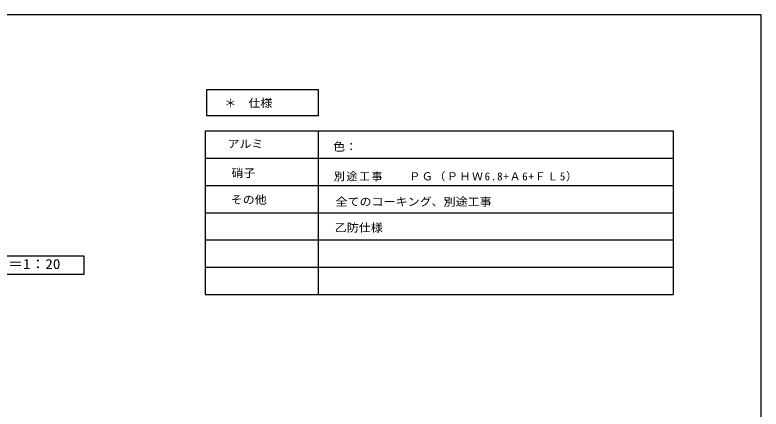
# Model space of a CAD drawing. Units: millimetres, scale not verified, with parts at other scales. Extents: x -550 to 568, y -396 to 402.
# Drawn here: x 21 to 568, y 113 to 402 of the extents above; entities that cross this region are included whole.
import ezdxf
from ezdxf.enums import TextEntityAlignment as Align

# ---------------------------------------------------------------- set-up
doc = ezdxf.new("R2010")
doc.units = ezdxf.units.MM
doc.header["$LTSCALE"] = 2
for name, color, linetype in [('0-0', 134, 'Continuous'), ('1-0', 5, 'Continuous'), ('2-0', 5, 'Continuous'), ('3-0', 7, 'Continuous')]:
    doc.layers.add(name, color=color, linetype=linetype)
doc.styles.add('ＭＳ ゴシック', font='')
doc.styles.get('ＭＳ ゴシック').set_extended_font_data('MS Gothic')

msp = doc.modelspace()

# ---------------------------------------------------------------- linework, layer by layer
at = {"layer": '0-0'}
for p, q in [((568, 402), (-550, 402)), ((568, -396), (568, 402))]:
    msp.add_line(p, q, dxfattribs=at)
at = {"layer": '1-0', "color": 4}
for p, q in [((161.964, 328.13), (161.964, 347.326)), ((161.964, 347.326), (243.582, 347.326)), ((243.582, 347.326), (243.582, 328.13)), ((243.582, 328.13), (161.964, 328.13)), ((160.698, 316.974), (160.698, 196.974)), ((243.582, 316.974), (243.582, 196.974)), ((160.698, 296.974), (503.535, 296.974)), ((160.698, 276.974), (503.535, 276.974)), ((160.698, 256.974), (503.535, 256.974)), ((160.698, 236.974), (503.535, 236.974)), ((160.698, 216.974), (503.535, 216.974)), ((160.698, 196.974), (503.535, 196.974))]:
    msp.add_line(p, q, dxfattribs=at)
msp.add_lwpolyline([(160.698, 316.974), (503.535, 316.974), (503.535, 196.974)], dxfattribs=at)
at = {"layer": '2-0', "color": 7}
for p, q in [((-66.811, 225.347), (71.834, 225.347)), ((71.834, 211.676), (-66.811, 211.676))]:
    msp.add_line(p, q, dxfattribs=at)
at = {"layer": '3-0'}
msp.add_line((71.834, 225.347), (71.834, 211.676), dxfattribs=at)

# ---------------------------------------------------------------- texts
at = {"layer": '1-0', "color": 7, "style": 'ＭＳ ゴシック', "width": 1.1}
for s, p in [('＊\u3000仕様', (174.761, 332.609)), ('アルミ', (177.015, 302.73)), ('色：', (254.43, 300.648)), ('硝子', (179.982, 281.368)), ('その他', (179.389, 261.786)), ('全てのコーキング、別途工事', (256.211, 260.298)), ('乙防仕様', (255.617, 241.309))]:
    msp.add_text(s, height=5.865, dxfattribs=at).set_placement(p, align=Align.BOTTOM_LEFT)
at = {"layer": '1-0', "color": 7, "insert": (255.024, 279.88), "char_height": 5.865, "attachment_point": 7, "style": 'ＭＳ ゴシック'}
msp.add_mtext('\\T1.15;別途工事\u3000\u3000ＰＧ（ＰＨＷ6.8+Ａ6+ＦＬ5）', dxfattribs=at)
at = {"layer": '3-0', "color": 3, "style": 'ＭＳ ゴシック', "width": 1.1}
msp.add_text('屋根伏図\u3000Ｓ＝1：20', height=7.331, dxfattribs=at).set_placement((-49.857, 213.492), align=Align.BOTTOM_LEFT)

doc.saveas('drawing.dxf')
